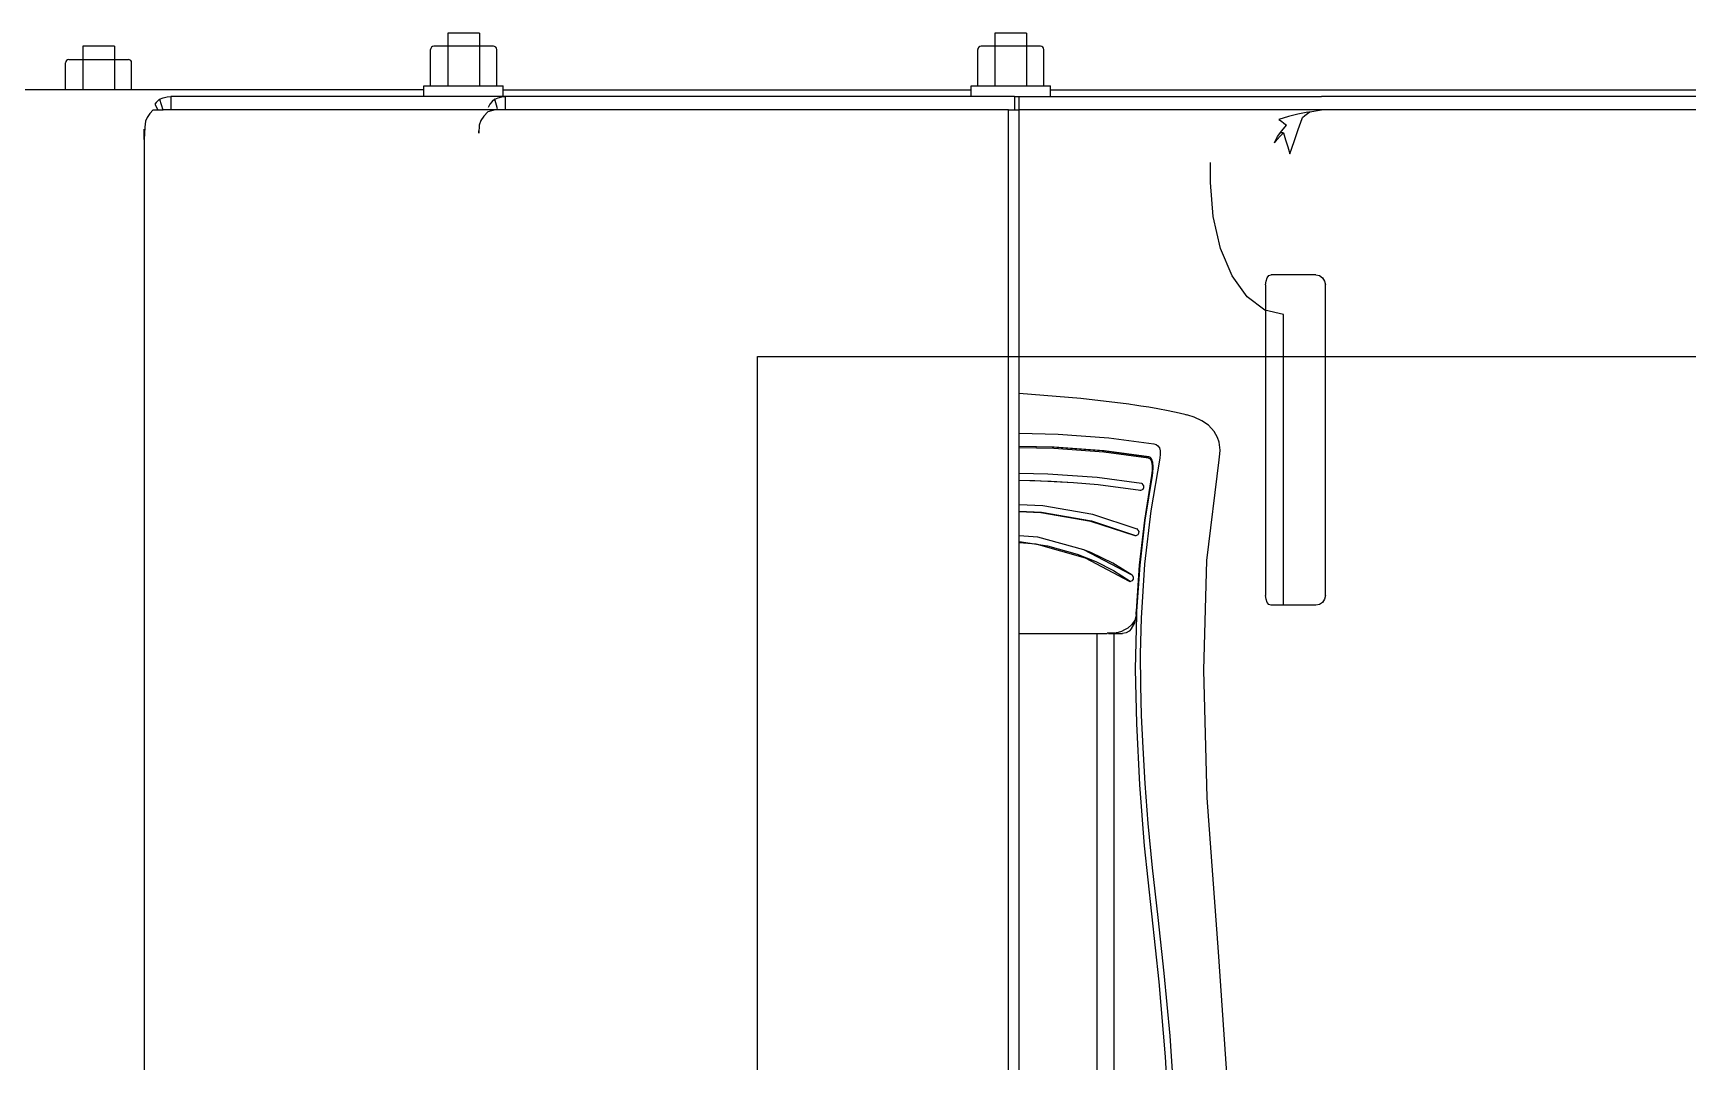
# Model space of a CAD drawing. Extents: x 1551 to 113148, y -1700 to 77018.
# Drawn here: x 13545.2 to 13795.6, y 24016.7 to 24172.4 of the extents above; entities that cross this region are included whole.
import ezdxf

# ---------------------------------------------------------------- set-up
doc = ezdxf.new("R2010")
doc.units = 0
doc.header["$LTSCALE"] = 500
doc.header["$MEASUREMENT"] = 0
doc.linetypes.add('CENTER', pattern=[3, 2.5, -0.25, 0, -0.25])
doc.layers.get('0').update_dxf_attribs({"linetype": 'CONTINUOUS'})

# ---------------------------------------------------------------- blocks, each defined once
blk = doc.blocks.new('platform_top')
at = {"linetype": 'Continuous'}
for p, q in [((-9601.47, 2301.68), (-9601.47, 1731.68)), ((-9599.86, 2301.68), (-9599.86, 1731.68)), ((-9469.07, 1735.82), (-9469.07, 2297.54)), ((-9613.21, 1810.93), (-9613.21, 1964.28)), ((-9631.64, 1859.12), (-9631.64, 1859.12)), ((-9618.49, 1810.2), (-9618.1, 1810.6)), ((-9617.91, 1810.12), (-9617.43, 1810.4)), ((-9617.43, 1810.4), (-9616.93, 1810.63)), ((-9616.26, 1810.93), (-9617.1, 1810.93)), ((-9616.93, 1810.63), (-9616.45, 1810.82)), ((-9615.96, 1810.93), (-9616.26, 1810.93)), ((-9615.98, 1810.89), (-9616.03, 1810.89)), ((-9615.94, 1810.89), (-9615.98, 1810.89)), ((-9615.01, 1810.93), (-9615.96, 1810.93)), ((-9615.96, 1810.9), (-9615.01, 1810.89)), ((-9615.01, 1810.89), (-9615.01, 1810.93)), ((-9615.01, 1810.89), (-9614.88, 1810.89)), ((-9614.81, 1810.92), (-9614.78, 1810.93)), ((-9601.47, 1810.93), (-9614.78, 1810.93)), ((-9619.16, 1808.54), (-9619.28, 1807.55)), ((-9619.26, 1807.96), (-9619.27, 1807.75)), ((-9619.25, 1808.16), (-9619.26, 1807.96)), ((-9619.17, 1807.91), (-9619.19, 1807.73)), ((-9619.15, 1808.09), (-9619.17, 1807.91)), ((-9618.9, 1809.46), (-9619.16, 1808.54)), ((-9619.15, 1808.11), (-9618.96, 1808.91)), ((-9618.96, 1808.91), (-9618.53, 1809.6)), ((-9618.49, 1810.2), (-9618.9, 1809.46)), ((-9618.53, 1809.6), (-9617.91, 1810.12)), ((-9646.34, 1806.68), (-9639.59, 1806.68)), ((-9641.48, 1806.68), (-9641.48, 1762.68)), ((-9639.01, 1806.24), (-9638.83, 1805.75)), ((-9638.83, 1805.75), (-9638.76, 1805.18)), ((-9619.27, 1807.75), (-9619.28, 1807.55)), ((-9619.19, 1807.73), (-9619.2, 1807.56)), ((-9647.8, 1805.18), (-9647.8, 1758.18)), ((-9638.76, 1758.18), (-9638.76, 1805.18)), ((-9618.32, 1803.03), (-9618.37, 1803.03)), ((-9618.17, 1803.1), (-9611.53, 1799.55)), ((-9618.42, 1801.97), (-9618.48, 1802.07)), ((-9618.47, 1802.07), (-9611.26, 1798.28)), ((-9629.86, 1799.9), (-9631.71, 1784.68)), ((-9619.6, 1795.75), (-9619.61, 1795.51)), ((-9619.12, 1796.11), (-9619.26, 1796.09)), ((-9612.4, 1793.91), (-9619.09, 1796.11)), ((-9620.48, 1793.79), (-9621.54, 1787.04)), ((-9620.34, 1788.85), (-9620.32, 1788.59)), ((-9620.06, 1788.3), (-9620.06, 1788.3)), ((-9619.82, 1789.26), (-9620.02, 1789.23)), ((-9619.87, 1789.25), (-9619.84, 1789.29)), ((-9619.84, 1789.29), (-9619.72, 1789.33)), ((-9619.82, 1789.26), (-9619.82, 1789.26)), ((-9613.43, 1788.41), (-9619.82, 1789.26)), ((-9609.69, 1788.09), (-9613.43, 1788.41)), ((-9621.68, 1786.67), (-9621.71, 1786.49)), ((-9621.66, 1786.85), (-9621.68, 1786.67)), ((-9621.63, 1787.03), (-9621.66, 1786.85)), ((-9621.54, 1787.04), (-9621.64, 1786.22)), ((-9621.64, 1786.22), (-9621.63, 1785.51)), ((-9621.63, 1785.51), (-9621.53, 1784.95)), ((-9631.79, 1784.24), (-9631.86, 1783.19)), ((-9631.86, 1783.19), (-9631.71, 1781.99)), ((-9631.73, 1784.62), (-9631.79, 1784.24)), ((-9631.79, 1784.24), (-9631.79, 1784.24)), ((-9631.72, 1784.68), (-9631.73, 1784.62)), ((-9631.72, 1784.68), (-9631.72, 1784.68)), ((-9621.53, 1784.95), (-9621.32, 1784.57)), ((-9621.32, 1784.57), (-9621.02, 1784.39)), ((-9621.22, 1784.24), (-9621.07, 1784.19)), ((-9621.05, 1784.35), (-9620.8, 1784.2)), ((-9631.71, 1781.99), (-9631.48, 1781.27)), ((-9627, 1777.93), (-9626.99, 1777.93)), ((-9626.99, 1777.93), (-9626.69, 1777.85)), ((-9626.69, 1777.85), (-9626.72, 1777.86)), ((-9624.01, 1777.24), (-9622.47, 1776.94)), ((-9618.31, 1776.29), (-9618.08, 1776.26)), ((-9618.08, 1776.26), (-9618.08, 1776.26)), ((-9646.34, 1756.68), (-9639.59, 1756.68)), ((-9630.44, 1742.68), (-9630.44, 1739.68)), ((-9640.95, 1735.68), (-9641.46, 1735.19)), ((-9640.57, 1735.75), (-9641.19, 1734.85)), ((-9640.1, 1736.68), (-9640.57, 1735.75)), ((-9469.16, 1734.32), (-9469.1, 1735.26)), ((-9469.1, 1735.26), (-9469.07, 1736.19)), ((-9469.07, 1736.19), (-9469.07, 1735.82)), ((-9644.27, 1733.03), (-9644.34, 1732.83)), ((-9643.69, 1734.66), (-9644.27, 1733.03)), ((-9642.2, 1732.72), (-9640.78, 1733.14)), ((-9641.19, 1734.85), (-9641.94, 1734.01)), ((-9641.54, 1733.7), (-9641.94, 1734.01)), ((-9641.46, 1735.19), (-9640.96, 1735.19)), ((-9469.93, 1732.27), (-9469.52, 1732.83)), ((-9469.52, 1732.83), (-9469.25, 1733.39)), ((-9469.25, 1733.39), (-9469.16, 1734.32)), ((-9469.08, 1735.16), (-9469.09, 1734.64)), ((-9854.83, 1731.68), (-9601.47, 1731.68)), ((-9645.44, 1731.98), (-9647.21, 1731.68)), ((-9645.08, 1732.26), (-9645.44, 1731.98)), ((-9645.34, 1732.01), (-9645.44, 1731.98)), ((-9645.16, 1732.07), (-9643.66, 1732.35)), ((-9643.66, 1732.35), (-9642.2, 1732.72)), ((-9599.86, 1731.68), (-9601.47, 1731.68)), ((-9601.47, 1731.68), (-9601.47, 1729.68)), ((-9600.76, 1729.68), (-9600.76, 1731.68)), ((-9599.86, 1731.68), (-9471.96, 1731.68)), ((-9523.77, 1731.68), (-9523.77, 1729.68)), ((-9522.56, 1731.56), (-9522.12, 1730.1)), ((-9522.17, 1731.68), (-9521.08, 1731.98)), ((-9521.4, 1730.83), (-9521.1, 1731.32)), ((-9521.08, 1731.98), (-9520.45, 1732.65)), ((-9473.13, 1729.68), (-9473.13, 1731.68)), ((-9470.44, 1731.71), (-9471.96, 1731.68)), ((-9471.39, 1730.1), (-9471.88, 1731.7)), ((-9470.67, 1730.85), (-9471.14, 1731.69)), ((-9470.9, 1730.56), (-9470.67, 1730.85)), ((-9470.44, 1731.71), (-9469.93, 1732.27)), ((-9606.2, 1728.68), (-9867.24, 1728.68)), ((-9854.83, 1729.68), (-9647.21, 1729.68)), ((-9600.76, 1729.68), (-9647.21, 1729.68)), ((-9606.2, 1729.68), (-9606.2, 1728.08)), ((-9594.2, 1728.08), (-9606.2, 1728.08)), ((-9605.2, 1728.08), (-9605.2, 1722.58)), ((-9602.6, 1720.08), (-9602.6, 1728.08)), ((-9600.76, 1729.68), (-9473.13, 1729.68)), ((-9597.8, 1720.08), (-9597.8, 1728.08)), ((-9595.2, 1728.08), (-9595.2, 1722.58)), ((-9594.2, 1729.68), (-9594.2, 1728.08)), ((-9523.41, 1728.68), (-9594.2, 1728.68)), ((-9523.41, 1729.68), (-9523.41, 1728.08)), ((-9511.41, 1728.08), (-9523.41, 1728.08)), ((-9522.41, 1728.08), (-9522.41, 1722.58)), ((-9519.81, 1720.08), (-9519.81, 1728.08)), ((-9515.01, 1720.08), (-9515.01, 1728.08)), ((-9512.41, 1728.08), (-9512.41, 1722.58)), ((-9511.41, 1729.68), (-9511.41, 1728.08)), ((-9511.41, 1728.68), (-9306.27, 1728.68)), ((-9471.39, 1730.1), (-9471.96, 1729.87)), ((-9467.18, 1728.68), (-9467.18, 1724.58)), ((-9464.58, 1722.08), (-9464.58, 1728.68)), ((-9459.78, 1722.08), (-9459.78, 1728.68)), ((-9457.18, 1728.68), (-9457.18, 1724.58)), ((-9457.68, 1724.08), (-9466.68, 1724.08)), ((-9604.7, 1722.08), (-9595.7, 1722.08)), ((-9521.91, 1722.08), (-9512.91, 1722.08)), ((-9464.58, 1722.08), (-9459.78, 1722.08)), ((-9602.6, 1720.08), (-9597.8, 1720.08)), ((-9519.81, 1720.08), (-9515.01, 1720.08))]:
    blk.add_line(p, q, dxfattribs=at)
for points in [[(-9628.5, 1985.42), (-9632.02, 1956.61), (-9633.97, 1925.64), (-9633.93, 1892.96), (-9631.65, 1859.12)], [(-9619.92, 1808.63), (-9619.78, 1814.03), (-9619.81, 1818.83), (-9619.95, 1823.34), (-9620.18, 1828.24), (-9620.5, 1833.66), (-9620.96, 1839.69), (-9621.58, 1846.41), (-9622.43, 1853.92), (-9623.38, 1862.36), (-9624.25, 1871.85), (-9624.98, 1882.58), (-9625.51, 1894.77), (-9625.7, 1908.68), (-9625.43, 1923.25), (-9624.68, 1937.81), (-9623.46, 1952.35), (-9621.76, 1966.84)], [(-9620.71, 1967.47), (-9622.42, 1952.97), (-9623.67, 1938.42), (-9624.4, 1924.89), (-9624.73, 1911.35), (-9624.67, 1898.87), (-9624.27, 1886.4), (-9623.6, 1875.02), (-9622.64, 1863.66), (-9621.53, 1853.39), (-9620.46, 1843.11), (-9619.75, 1833.85), (-9619.27, 1824.58), (-9619.07, 1816.36), (-9619.25, 1808.16)], [(-9615.88, 1964.29), (-9615.9, 1911.58), (-9615.86, 1860.46), (-9615.85, 1810.93)], [(-9631.64, 1859.12), (-9629.92, 1835.81), (-9629.39, 1816.51), (-9629.86, 1799.9)], [(-9618.1, 1810.6), (-9617.64, 1810.84), (-9617.1, 1810.93)], [(-9616.45, 1810.82), (-9616.3, 1810.85), (-9616.16, 1810.87), (-9616.03, 1810.89)], [(-9614.88, 1810.89), (-9614.85, 1810.9), (-9614.81, 1810.92)], [(-9622.76, 1784.43), (-9621.41, 1792.38), (-9620.46, 1800.46), (-9619.92, 1808.63)], [(-9647.8, 1805.18), (-9647.69, 1805.75), (-9647.37, 1806.24), (-9646.9, 1806.56), (-9646.34, 1806.68)], [(-9639.59, 1806.68), (-9639.27, 1806.56), (-9639.01, 1806.24)], [(-9619.28, 1807.55), (-9619.78, 1800.62), (-9620.56, 1793.78), (-9621.63, 1787.03)], [(-9619.2, 1807.55), (-9619.69, 1800.63), (-9620.48, 1793.79)], [(-9618.37, 1803.03), (-9618.6, 1802.92), (-9618.76, 1802.71), (-9618.78, 1802.46)], [(-9618.35, 1803.03), (-9618.27, 1803.11), (-9618.17, 1803.1)], [(-9610.27, 1798.95), (-9613.06, 1800.07), (-9615.73, 1801.43), (-9618.27, 1803.02)], [(-9618.78, 1802.46), (-9618.69, 1802.23), (-9618.57, 1802.12)], [(-9618.58, 1802.13), (-9615.62, 1800.29), (-9612.33, 1798.7), (-9611.26, 1798.28)], [(-9611.53, 1799.55), (-9604.04, 1797.45), (-9601.47, 1797.24)], [(-9611.26, 1798.28), (-9604.32, 1796.39), (-9601.47, 1796.16)], [(-9601.47, 1797.01), (-9605.76, 1797.68), (-9610.27, 1798.95)], [(-9619.61, 1795.51), (-9619.5, 1795.29), (-9619.32, 1795.15)], [(-9619.26, 1796.09), (-9619.47, 1795.96), (-9619.6, 1795.75)], [(-9619.16, 1796.11), (-9619.11, 1796.17), (-9619, 1796.19)], [(-9619, 1796.19), (-9612.3, 1793.99), (-9604.77, 1792.69), (-9601.47, 1792.52)], [(-9619.26, 1795.04), (-9619.33, 1795.13), (-9619.34, 1795.17)], [(-9619.31, 1795.15), (-9612.61, 1792.95), (-9605.07, 1791.64), (-9601.47, 1791.46)], [(-9601.47, 1792.43), (-9604.87, 1792.61), (-9612.4, 1793.91)], [(-9620.02, 1789.23), (-9620.23, 1789.08), (-9620.34, 1788.85)], [(-9620.32, 1788.59), (-9620.18, 1788.38), (-9620.06, 1788.3)], [(-9619.99, 1788.18), (-9620.07, 1788.25), (-9620.09, 1788.32)], [(-9601.47, 1786.69), (-9605.8, 1786.78), (-9613.29, 1787.31), (-9619.99, 1788.18)], [(-9601.47, 1787.74), (-9603.83, 1787.78), (-9609.69, 1788.09)], [(-9601.47, 1787.76), (-9606.33, 1787.89), (-9609.69, 1788.09)], [(-9621.71, 1786.49), (-9621.72, 1786.32), (-9621.73, 1786.15), (-9621.74, 1785.98)], [(-9621.74, 1785.98), (-9621.74, 1785.82), (-9621.74, 1785.66), (-9621.73, 1785.51)], [(-9621.73, 1785.51), (-9621.72, 1785.36), (-9621.71, 1785.22), (-9621.68, 1785.09)], [(-9621.85, 1782.24), (-9622.18, 1782.35), (-9622.46, 1782.55), (-9622.68, 1782.86), (-9622.81, 1783.29), (-9622.83, 1783.83), (-9622.76, 1784.43)], [(-9621.68, 1785.09), (-9621.64, 1784.91), (-9621.59, 1784.74), (-9621.53, 1784.59)], [(-9621.53, 1784.59), (-9621.51, 1784.55), (-9621.48, 1784.5), (-9621.46, 1784.46)], [(-9621.46, 1784.46), (-9621.35, 1784.33), (-9621.22, 1784.24)], [(-9621.07, 1784.19), (-9614.34, 1783.3), (-9606.78, 1782.76), (-9601.47, 1782.64)], [(-9621.02, 1784.39), (-9614.29, 1783.5), (-9606.73, 1782.96), (-9601.47, 1782.85)], [(-9620.8, 1784.2), (-9620.78, 1784.2), (-9620.77, 1784.19), (-9620.76, 1784.19)], [(-9620.76, 1784.19), (-9614.01, 1783.3), (-9606.46, 1782.76), (-9601.47, 1782.65)], [(-9631.48, 1781.27), (-9630.97, 1780.36), (-9630.11, 1779.44), (-9629.11, 1778.76)], [(-9601.47, 1780.63), (-9607.38, 1780.76), (-9615.04, 1781.32), (-9621.85, 1782.24)], [(-9629.11, 1778.76), (-9627.96, 1778.23), (-9627, 1777.93)], [(-9626.72, 1777.86), (-9625.66, 1777.6), (-9624.01, 1777.24)], [(-9622.47, 1776.94), (-9621.09, 1776.7), (-9619.9, 1776.52), (-9618.99, 1776.39), (-9618.31, 1776.29)], [(-9618.08, 1776.26), (-9610.81, 1775.38), (-9601.47, 1774.64)], [(-9641.48, 1762.68), (-9638.63, 1762), (-9635.96, 1760), (-9633.68, 1756.82), (-9631.92, 1752.68), (-9630.82, 1747.85), (-9630.44, 1742.68)], [(-9646.34, 1756.68), (-9646.9, 1756.79), (-9647.37, 1757.12), (-9647.69, 1757.6), (-9647.8, 1758.18)], [(-9638.76, 1758.18), (-9638.83, 1757.6), (-9639.01, 1757.12), (-9639.27, 1756.79), (-9639.59, 1756.68)], [(-9642.44, 1738.33), (-9643.06, 1736.5), (-9643.69, 1734.66)], [(-9641.46, 1735.19), (-9641.77, 1736.23), (-9642.1, 1737.28), (-9642.44, 1738.33)], [(-9640.1, 1736.68), (-9640.49, 1736.18), (-9640.95, 1735.68)], [(-9469.07, 1735.82), (-9469.07, 1735.67), (-9469.08, 1735.16)], [(-9644.34, 1732.83), (-9644.71, 1732.55), (-9645.08, 1732.26)], [(-9640.78, 1733.14), (-9641.15, 1733.41), (-9641.54, 1733.7)], [(-9520.45, 1732.65), (-9520, 1733.32), (-9519.75, 1734)], [(-9519.75, 1734), (-9519.74, 1734.4), (-9519.72, 1734.81), (-9519.71, 1735.22)], [(-9519.71, 1735.22), (-9519.71, 1734.99), (-9519.71, 1734.85)], [(-9645.16, 1732.07), (-9645.25, 1732.04), (-9645.34, 1732.01)], [(-9522.12, 1730.1), (-9521.74, 1730.42), (-9521.4, 1730.83)], [(-9471.39, 1730.1), (-9471.14, 1730.31), (-9470.9, 1730.56)], [(-9522.12, 1730.1), (-9522.66, 1729.87), (-9523.21, 1729.73), (-9523.77, 1729.68)], [(-9471.96, 1729.87), (-9472.54, 1729.73), (-9473.13, 1729.68)]]:
    blk.add_lwpolyline(points, dxfattribs=at)
for centre, start, end in [((-9466.68, 1724.58), 180, 270), ((-9457.68, 1724.58), 270, 0), ((-9604.7, 1722.58), 180, 270), ((-9595.7, 1722.58), 270, 0), ((-9521.91, 1722.58), 180, 270), ((-9512.91, 1722.58), 270, 0)]:
    blk.add_arc(centre, 0.5, start, end, dxfattribs=at)

msp = doc.modelspace()

# ---------------------------------------------------------------- linework, layer by layer
msp.add_lwpolyline([(13654.882, 23573.396), (13654.882, 24123.396), (14494.882, 24123.396), (14494.882, 23573.396), (13654.882, 23573.396)])

# ---------------------------------------------------------------- block references
at = {"linetype": 'CENTER', "rotation": 180}
msp.add_blockref('platform_top', (4092.981, 25892.444), dxfattribs=at)

doc.saveas('drawing.dxf')
